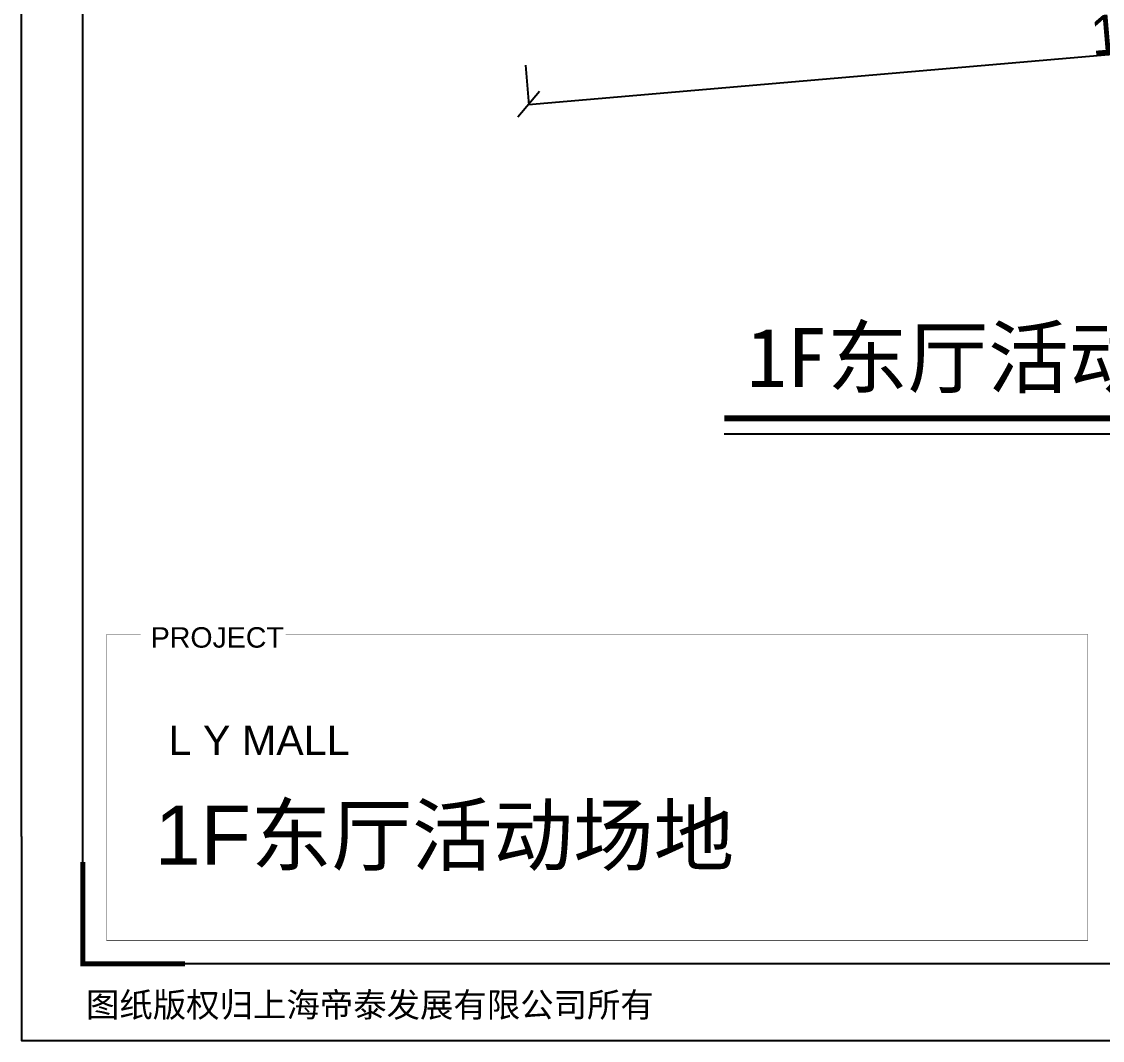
# Model space of a CAD drawing. Header units: inches. Extents: x -17552 to 36880, y -24560 to 13931.
# Drawn here: x -17552 to -3825, y -24560 to -11613 of the extents above; entities that cross this region are included whole.
import ezdxf

# ---------------------------------------------------------------- set-up
doc = ezdxf.new("R2010")
doc.units = ezdxf.units.IN
doc.header["$MEASUREMENT"] = 0
doc.layers.add('DIM', color=3, linetype='Continuous')
doc.styles.get("Standard").update_dxf_attribs({"font": 'arial.ttf'})
doc.dimstyles.new('DIM-200MM', dxfattribs={"dimtxt": 200, "dimasz": 120, "dimexe": 10, "dimexo": 10, "dimgap": 0.7, "dimtad": 1, "dimdec": 0, "dimrnd": 5, "dimzin": 1, "dimdsep": 46, "dimtxsty": 'Standard', "dimblk": 'OBLIQUE', "dimcen": 0.5, "dimdle": 1, "dimclrd": 256, "dimclre": 256, "dimclrt": 7, "dimaunit": 1, "dimadec": 0, "dimazin": 0, "dimtfac": 1, "dimtdec": 0, "dimtix": 1, "dimtmove": 2, "dimatfit": 3, "dimfxl": 0, "dimtolj": 1, "dimtzin": 1, "dimarcsym": 0})

# ---------------------------------------------------------------- blocks, each defined once
blk = doc.blocks.new('_Oblique')
at = {"color": 0, "linetype": 'ByBlock', "lineweight": -2}
blk.add_line((-0.5, -0.5), (0.5, 0.5), dxfattribs=at)
blk = doc.blocks.new('*D42')
at = {"layer": 'DEFPOINTS', "color": 0, "transparency": 16777216}
for p in [(5016, -9839), (-11234, -11233), (5139, -11271)]:
    blk.add_point(p, dxfattribs=at)
at = {"layer": 'DIM', "lineweight": -2, "transparency": 16777216}
for p, q in [((5096, -10773), (5139, -11281)), ((-11113, -12665), (5140, -11271)), ((-11154, -12167), (-11111, -12675))]:
    blk.add_line(p, q, dxfattribs=at)
at = {"layer": 'DIM', "lineweight": -2, "transparency": 16777216, "xscale": 300, "yscale": 300, "zscale": 300}
for p, rotation in [((5139, -11271), 4.902385991342793), ((-11112, -12665), 184.9023859913428)]:
    blk.add_blockref('_Oblique', p, dxfattribs=dict(at, rotation=rotation))
at = {"layer": 'DIM', "color": 7, "transparency": 16777216, "insert": (-3008, -11713), "char_height": 500, "attachment_point": 5, "rotation": 4.9024}
blk.add_mtext('\\A1;16310', dxfattribs=at)

msp = doc.modelspace()

# ---------------------------------------------------------------- linework, layer by layer
for points in [[(-17552.2, -21968.2), (-17552.2, 13931), (34287.8, 13931)], [(-8627.6, -16851), (2425.4, -16851)], [(-17552.2, -21968.2), (-17552.2, -24560.2), (34287.8, -24560.2)]]:
    msp.add_lwpolyline(points)
msp.add_lwpolyline([(-16774.6, 12959), (36102.2, 12959), (36102.2, -23588.2), (-16774.6, -23588.2)], close=True)
for points, const_width in [([(-8627.6, -16653.8), (2425.4, -16653.8)], 75), ([(-14196.4, -19401), (-4009.4, -19401), (-4009.4, -23288.2), (-16474.6, -23288.2), (-16474.6, -19401), (-16040.1, -19401)], 6.48), ([(-16774.6, -22292.2), (-16774.6, -23588.2), (-15478.6, -23588.2)], 64.8)]:
    msp.add_lwpolyline(points, dxfattribs=dict(const_width=const_width))

# ---------------------------------------------------------------- texts
for s, height, p in [('PROJECT', 259.2, (-15911.3, -19568.7)), ('图纸版权归上海帝泰发展有限公司所有', 311.04, (-16734.8, -24263.5))]:
    msp.add_text(s, height=height).set_placement(p)
at = {"attachment_point": 1}
for s, insert, char_height, width in [('{\\fSimSun|b0|i0|c134|p2;1F东厅活动场地平面图}', (-8341.7, -15505.8), 750, 11237.228), ('L Y MALL', (-15686.1, -20559.4), 375, 10212.123)]:
    msp.add_mtext(s, dxfattribs=dict(at, insert=insert, char_height=char_height, width=width))
msp.add_attdef('1F东厅活动场地', (-15861.7, -22326.4), '###############', height=750)

# ---------------------------------------------------------------- dimensions: what is measured, and where the dimension line sits
at = {"layer": 'DIM'}
dim = msp.add_aligned_dim(p1=(-11234.4, -11233), p2=(5015.8, -9839.2), distance=-1437.5, dimstyle='DIM-200MM', override={"dimtxt": 500, "dimasz": 300}, dxfattribs=at)
dim.commit()
dim.dimension.update_dxf_attribs({"geometry": '*D42', "text_midpoint": (-3008.3, -11713.1)})

doc.saveas('drawing.dxf')
